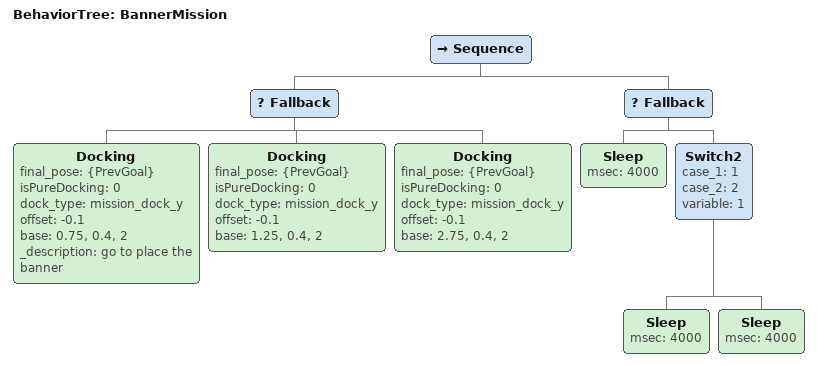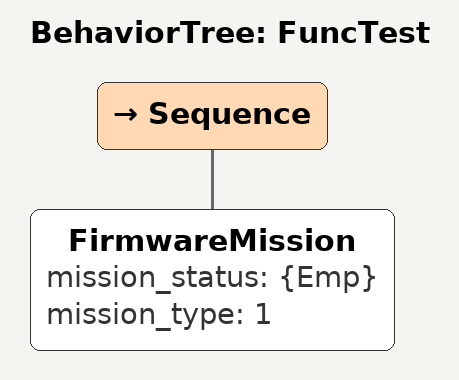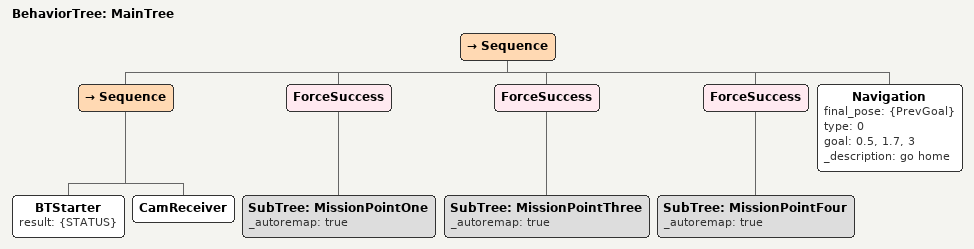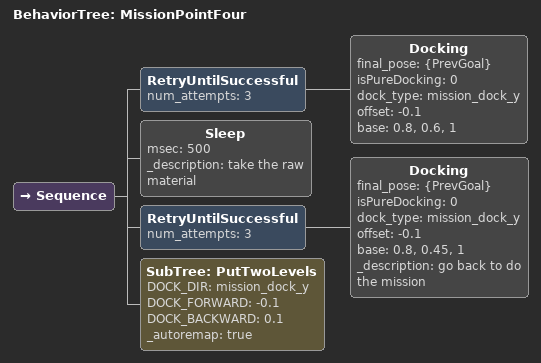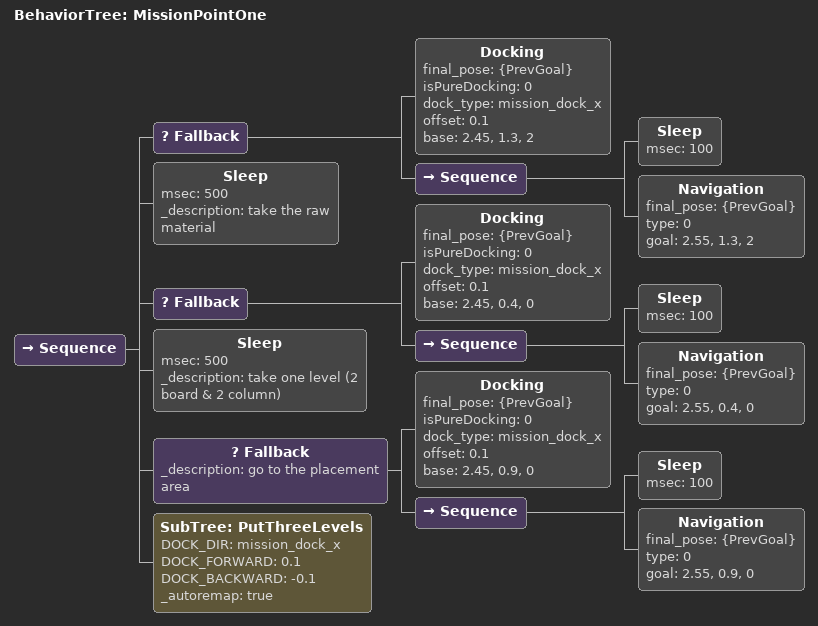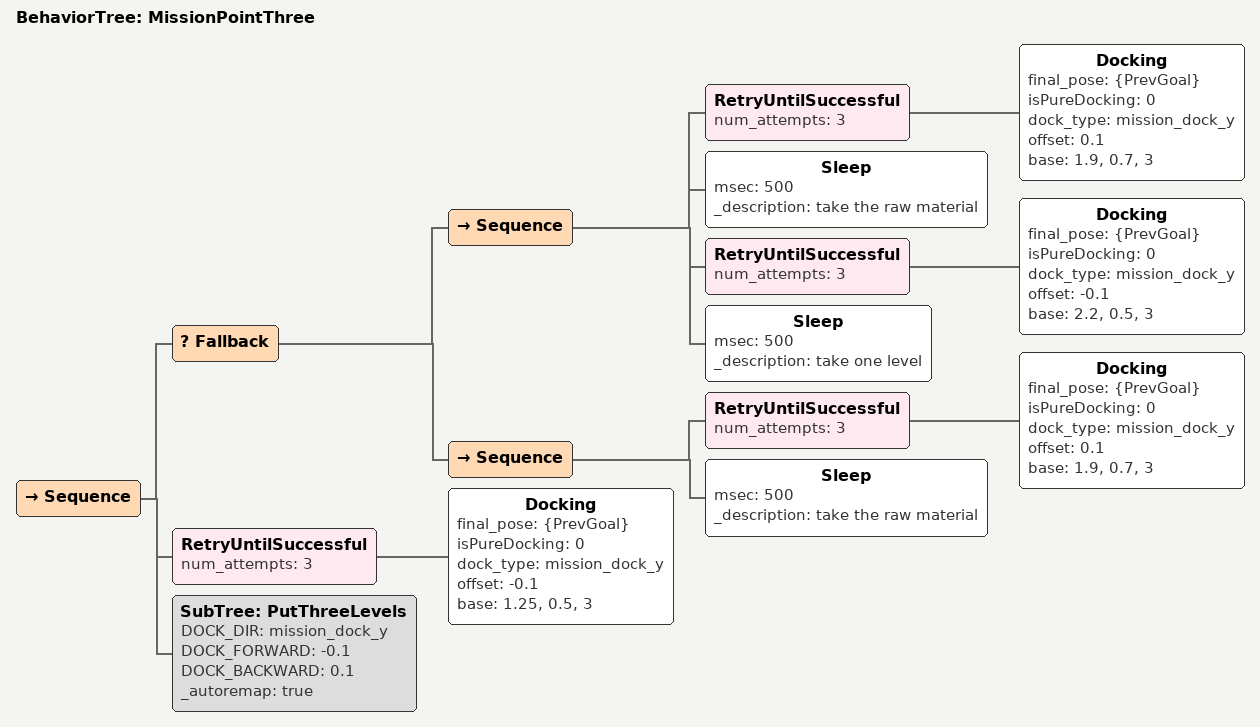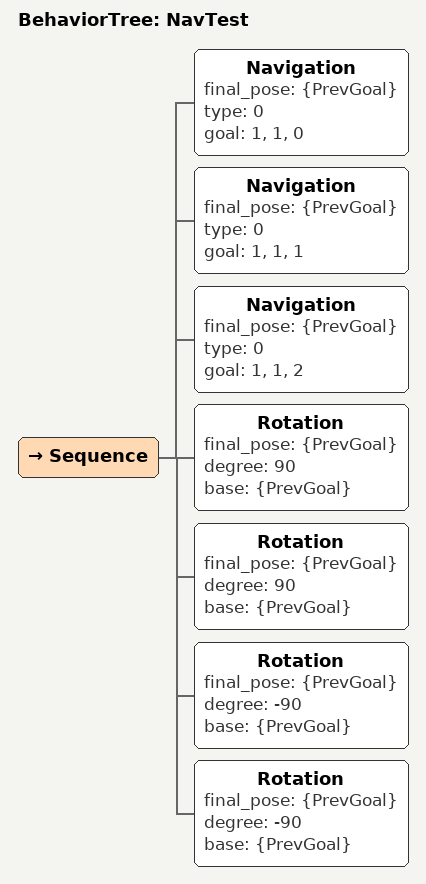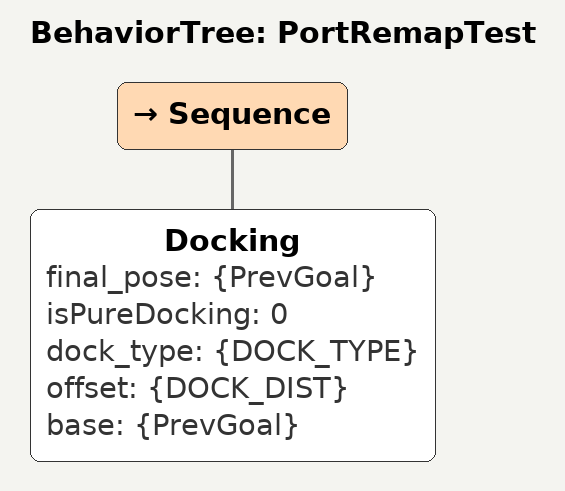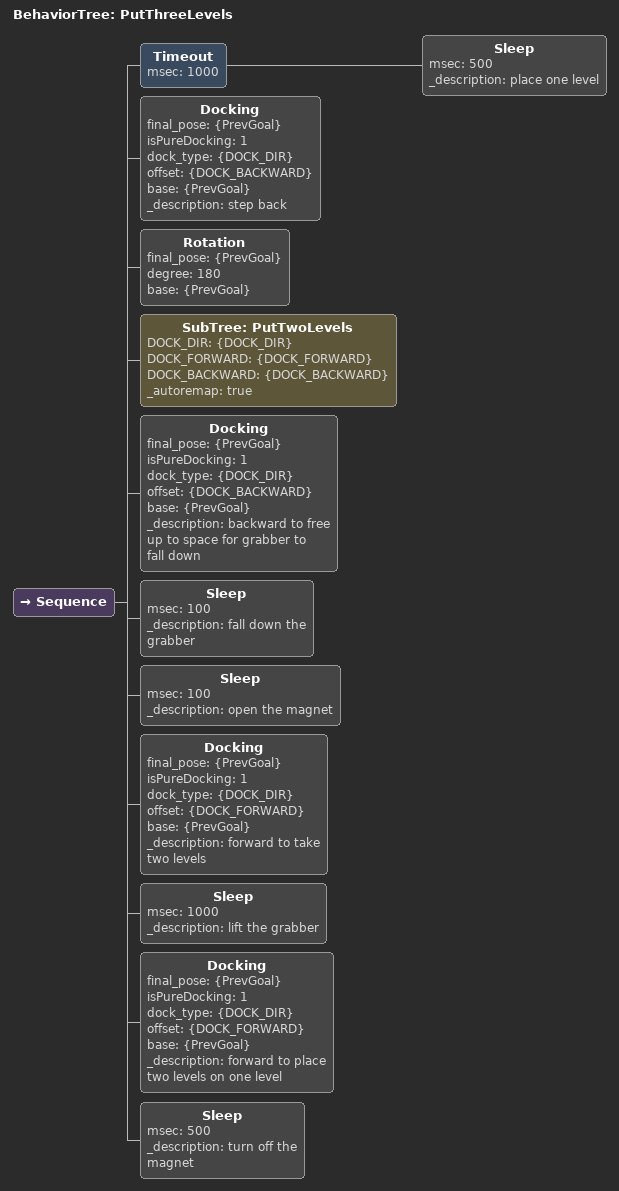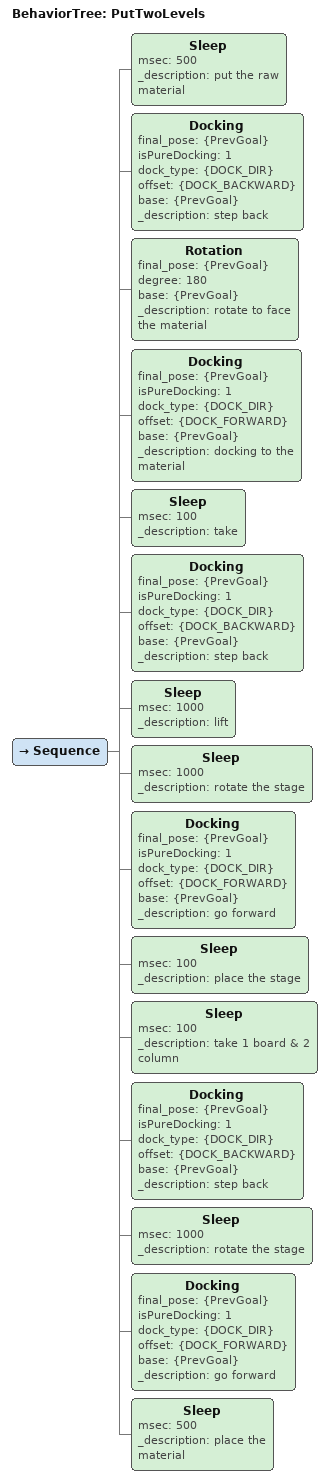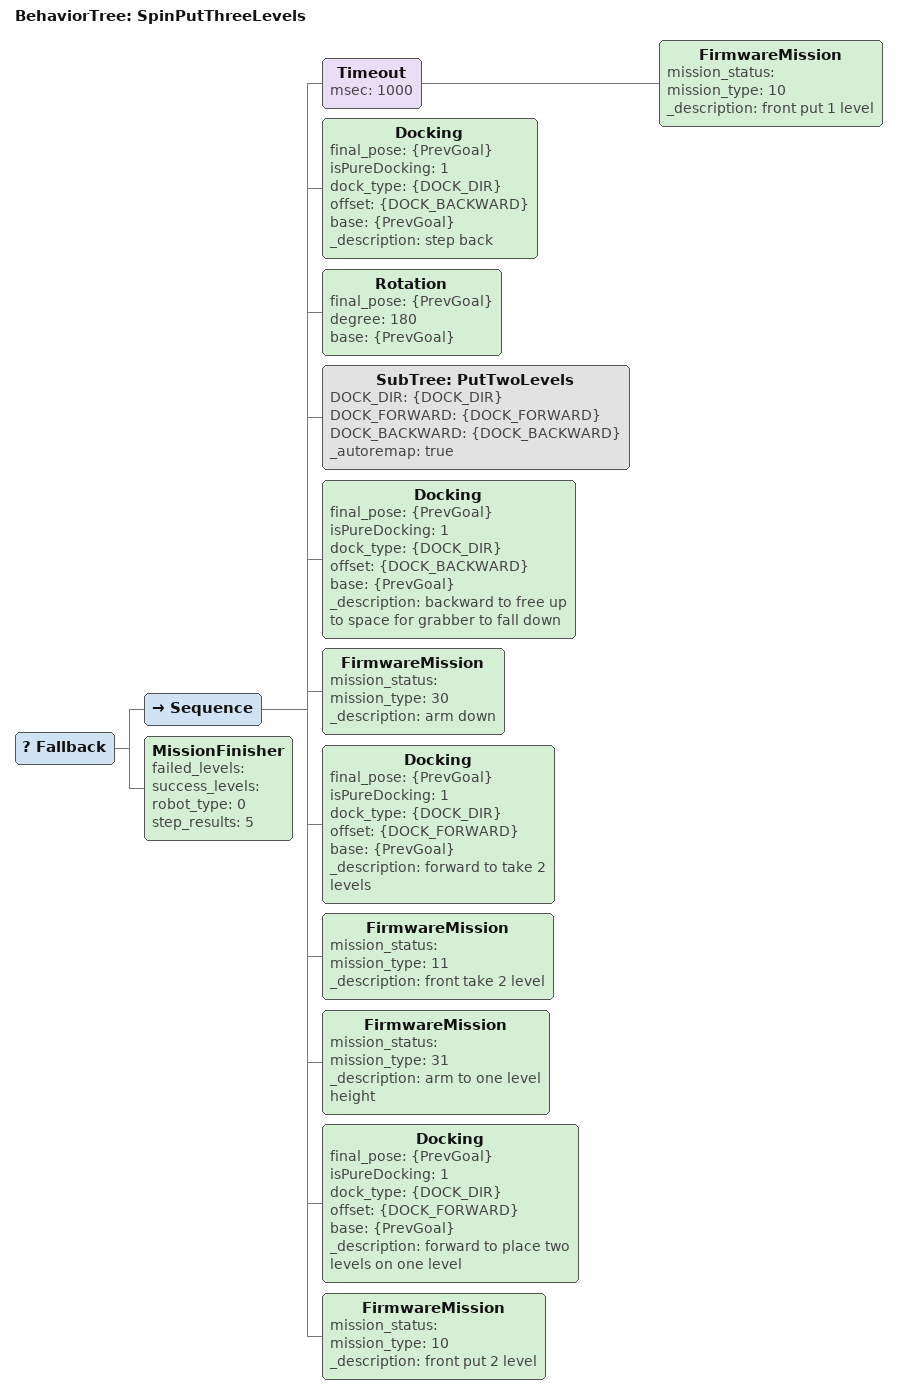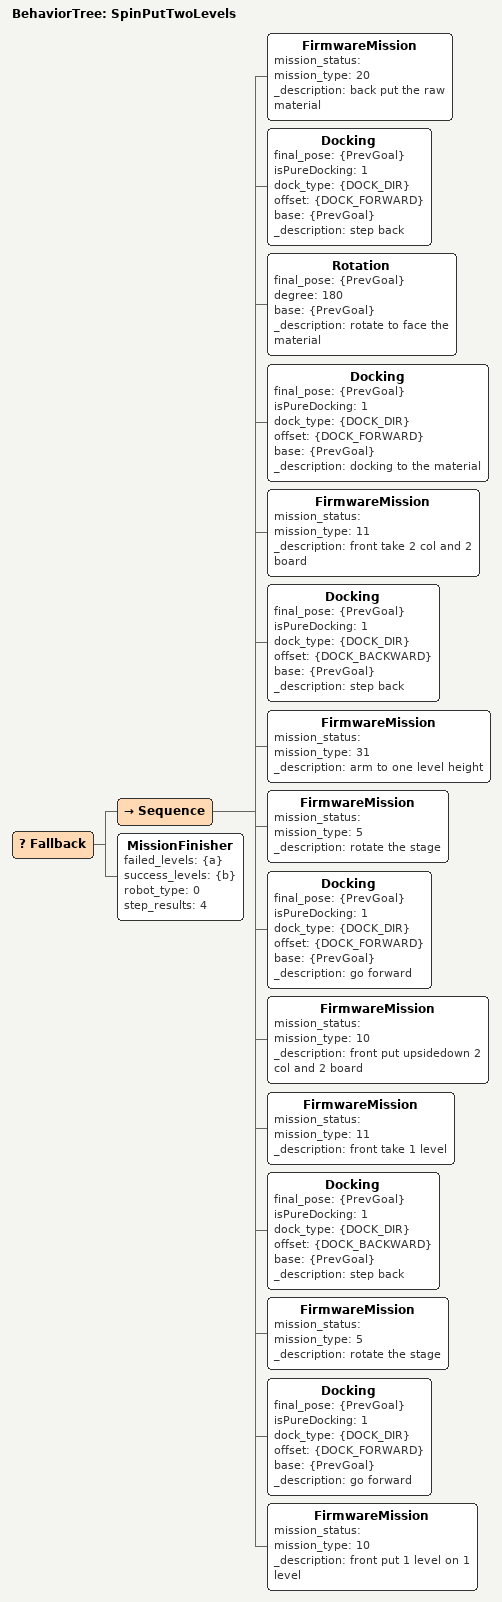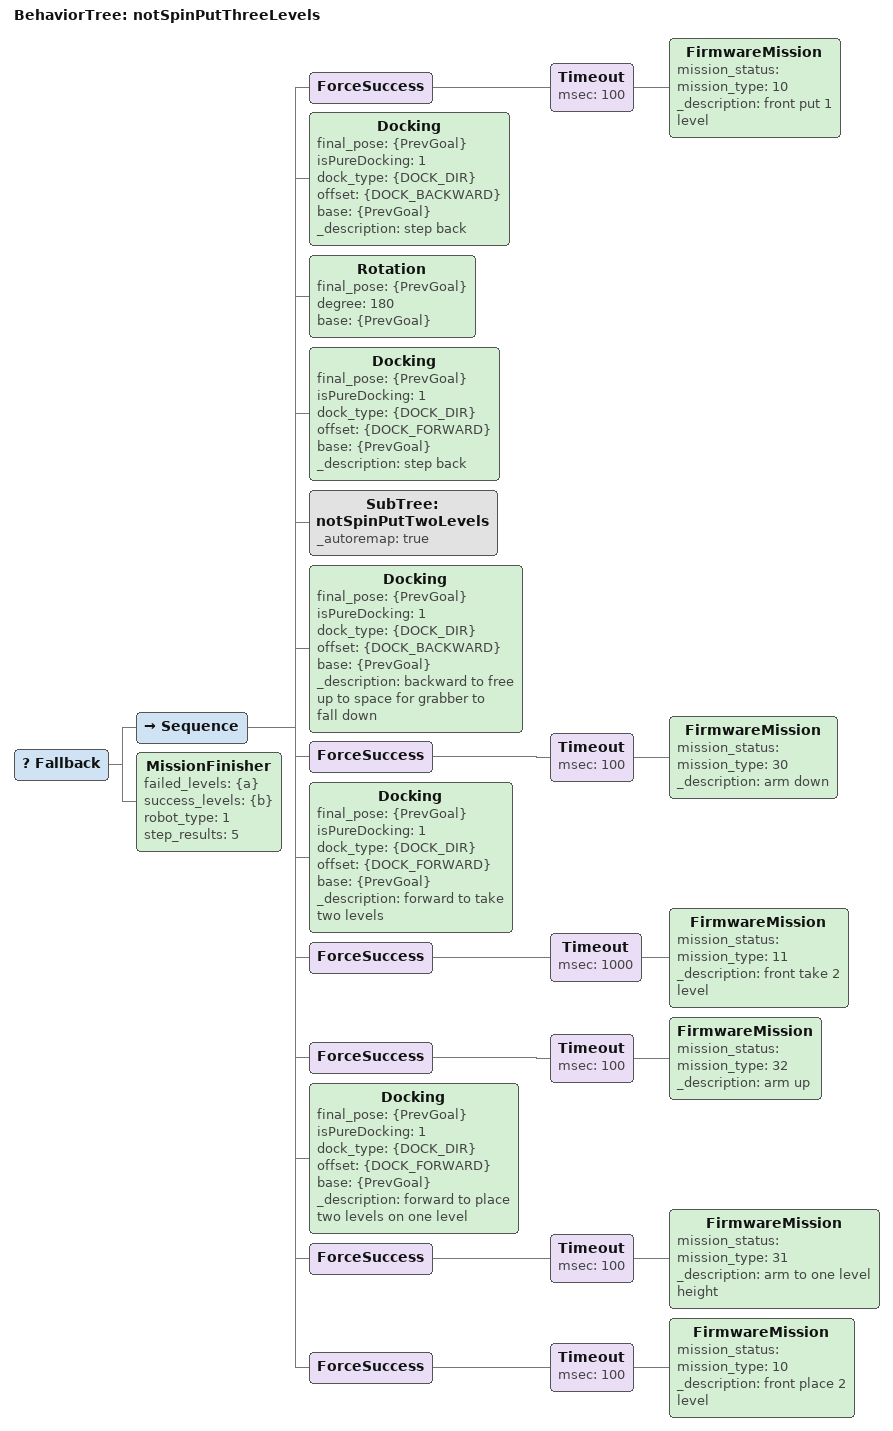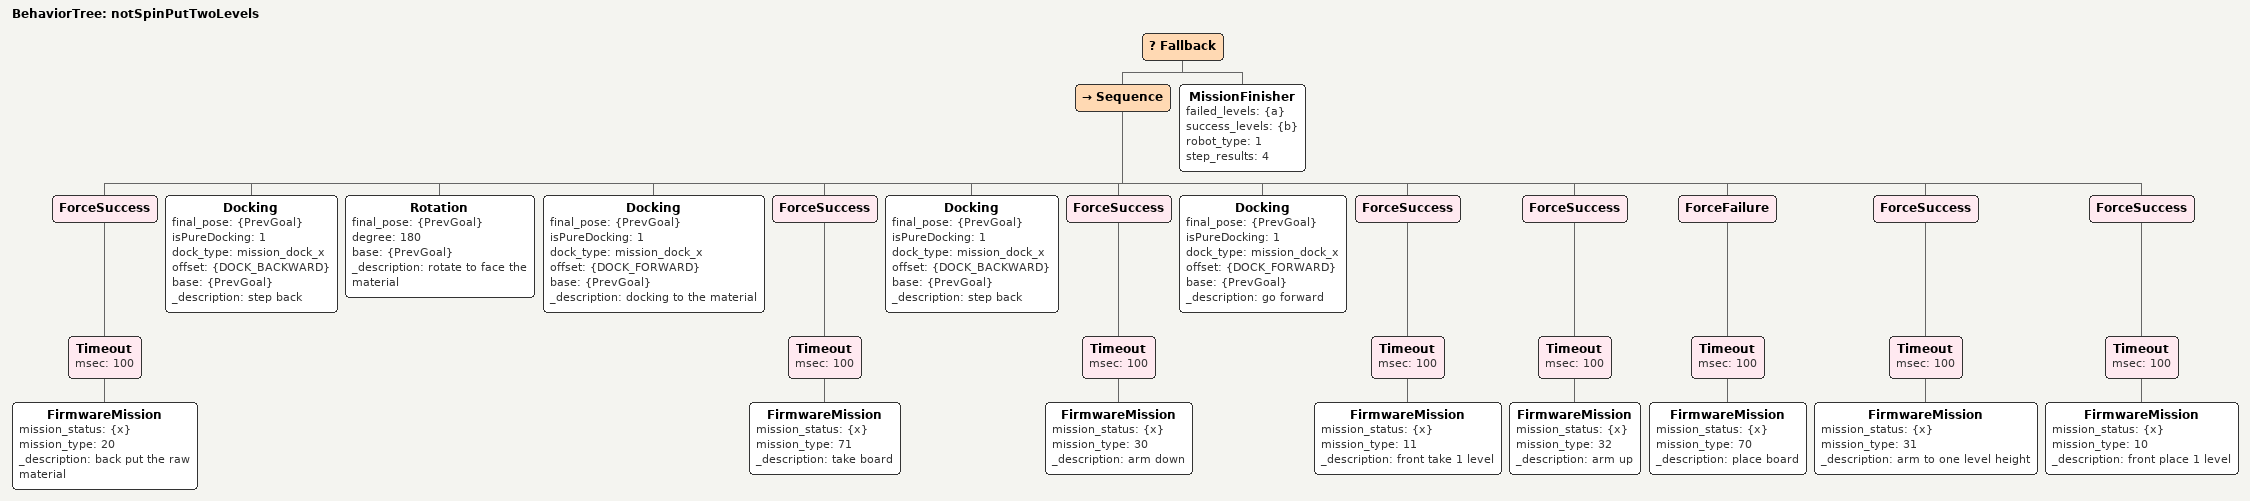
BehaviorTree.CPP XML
<?xml version="1.0" encoding="UTF-8"?>
<root BTCPP_format="4">
  <BehaviorTree ID="BannerMission">
    <Sequence>
      <Fallback>
        <Docking final_pose="{PrevGoal}"
                 isPureDocking="0"
                 dock_type="mission_dock_y"
                 offset="-0.1"
                 base="0.75, 0.4, 2"
                 _description="go to place the banner"/>
        <Docking final_pose="{PrevGoal}"
                 isPureDocking="0"
                 dock_type="mission_dock_y"
                 offset="-0.1"
                 base="1.25, 0.4, 2"/>
        <Docking final_pose="{PrevGoal}"
                 isPureDocking="0"
                 dock_type="mission_dock_y"
                 offset="-0.1"
                 base="2.75, 0.4, 2"/>
      </Fallback>
      <Fallback>
        <Sleep msec="4000"/>
        <Switch2 case_1="1"
                 case_2="2"
                 variable="1">
          <Sleep msec="4000"/>
          <Sleep msec="4000"/>
        </Switch2>
      </Fallback>
    </Sequence>
  </BehaviorTree>

  <BehaviorTree ID="FuncTest">
    <Sequence>
      <FirmwareMission mission_status="{Emp}"
                       mission_type="1"/>
    </Sequence>
  </BehaviorTree>

  <BehaviorTree ID="MainTree">
    <Sequence>
      <Sequence>
        <BTStarter result="{STATUS}"/>
        <CamReceiver/>
      </Sequence>
      <ForceSuccess>
        <SubTree ID="MissionPointOne"
                 _autoremap="true"/>
      </ForceSuccess>
      <ForceSuccess>
        <SubTree ID="MissionPointThree"
                 _autoremap="true"/>
      </ForceSuccess>
      <ForceSuccess>
        <SubTree ID="MissionPointFour"
                 _autoremap="true"/>
      </ForceSuccess>
      <Navigation final_pose="{PrevGoal}"
                  type="0"
                  goal="0.5, 1.7, 3"
                  _description="go home"/>
    </Sequence>
  </BehaviorTree>

  <BehaviorTree ID="MissionPointFour">
    <Sequence>
      <RetryUntilSuccessful num_attempts="3">
        <Docking final_pose="{PrevGoal}"
                 isPureDocking="0"
                 dock_type="mission_dock_y"
                 offset="-0.1"
                 base="0.8, 0.6, 1"/>
      </RetryUntilSuccessful>
      <Sleep msec="500"
             _description="take the raw material"/>
      <RetryUntilSuccessful num_attempts="3">
        <Docking final_pose="{PrevGoal}"
                 isPureDocking="0"
                 dock_type="mission_dock_y"
                 offset="-0.1"
                 base="0.8, 0.45, 1"
                 _description="go back to do the mission"/>
      </RetryUntilSuccessful>
      <SubTree ID="PutTwoLevels"
               DOCK_DIR="mission_dock_y"
               DOCK_FORWARD="-0.1"
               DOCK_BACKWARD="0.1"
               _autoremap="true"/>
    </Sequence>
  </BehaviorTree>

  <BehaviorTree ID="MissionPointOne">
    <Sequence>
      <Fallback>
        <Docking final_pose="{PrevGoal}"
                 isPureDocking="0"
                 dock_type="mission_dock_x"
                 offset="0.1"
                 base="2.45, 1.3, 2"/>
        <Sequence>
          <Sleep msec="100"/>
          <Navigation final_pose="{PrevGoal}"
                      type="0"
                      goal="2.55, 1.3, 2"/>
        </Sequence>
      </Fallback>
      <Sleep msec="500"
             _description="take the raw material"/>
      <Fallback>
        <Docking final_pose="{PrevGoal}"
                 isPureDocking="0"
                 dock_type="mission_dock_x"
                 offset="0.1"
                 base="2.45, 0.4, 0"/>
        <Sequence>
          <Sleep msec="100"/>
          <Navigation final_pose="{PrevGoal}"
                      type="0"
                      goal="2.55, 0.4, 0"/>
        </Sequence>
      </Fallback>
      <Sleep msec="500"
             _description="take one level (2 board &amp; 2 column)"/>
      <Fallback _description="go to the placement area">
        <Docking final_pose="{PrevGoal}"
                 isPureDocking="0"
                 dock_type="mission_dock_x"
                 offset="0.1"
                 base="2.45, 0.9, 0"/>
        <Sequence>
          <Sleep msec="100"/>
          <Navigation final_pose="{PrevGoal}"
                      type="0"
                      goal="2.55, 0.9, 0"/>
        </Sequence>
      </Fallback>
      <SubTree ID="PutThreeLevels"
               DOCK_DIR="mission_dock_x"
               DOCK_FORWARD="0.1"
               DOCK_BACKWARD="-0.1"
               _autoremap="true"/>
    </Sequence>
  </BehaviorTree>

  <BehaviorTree ID="MissionPointThree">
    <Sequence>
      <Fallback>
        <Sequence>
          <RetryUntilSuccessful num_attempts="3">
            <Docking final_pose="{PrevGoal}"
                     isPureDocking="0"
                     dock_type="mission_dock_y"
                     offset="0.1"
                     base="1.9, 0.7, 3"/>
          </RetryUntilSuccessful>
          <Sleep msec="500"
                 _description="take the raw material"/>
          <RetryUntilSuccessful num_attempts="3">
            <Docking final_pose="{PrevGoal}"
                     isPureDocking="0"
                     dock_type="mission_dock_y"
                     offset="-0.1"
                     base="2.2, 0.5, 3"/>
          </RetryUntilSuccessful>
          <Sleep msec="500"
                 _description="take one level"/>
        </Sequence>
        <Sequence>
          <RetryUntilSuccessful num_attempts="3">
            <Docking final_pose="{PrevGoal}"
                     isPureDocking="0"
                     dock_type="mission_dock_y"
                     offset="0.1"
                     base="1.9, 0.7, 3"/>
          </RetryUntilSuccessful>
          <Sleep msec="500"
                 _description="take the raw material"/>
        </Sequence>
      </Fallback>
      <RetryUntilSuccessful num_attempts="3">
        <Docking final_pose="{PrevGoal}"
                 isPureDocking="0"
                 dock_type="mission_dock_y"
                 offset="-0.1"
                 base="1.25, 0.5, 3"/>
      </RetryUntilSuccessful>
      <SubTree ID="PutThreeLevels"
               DOCK_DIR="mission_dock_y"
               DOCK_FORWARD="-0.1"
               DOCK_BACKWARD="0.1"
               _autoremap="true"/>
    </Sequence>
  </BehaviorTree>

  <BehaviorTree ID="NavTest">
    <Sequence>
      <Navigation final_pose="{PrevGoal}"
                  type="0"
                  goal="1, 1, 0"/>
      <Navigation final_pose="{PrevGoal}"
                  type="0"
                  goal="1, 1, 1"/>
      <Navigation final_pose="{PrevGoal}"
                  type="0"
                  goal="1, 1, 2"/>
      <Rotation final_pose="{PrevGoal}"
                degree="90"
                base="{PrevGoal}"/>
      <Rotation final_pose="{PrevGoal}"
                degree="90"
                base="{PrevGoal}"/>
      <Rotation final_pose="{PrevGoal}"
                degree="-90"
                base="{PrevGoal}"/>
      <Rotation final_pose="{PrevGoal}"
                degree="-90"
                base="{PrevGoal}"/>
    </Sequence>
  </BehaviorTree>

  <BehaviorTree ID="PortRemapTest">
    <Sequence>
      <Docking final_pose="{PrevGoal}"
               isPureDocking="0"
               dock_type="{DOCK_TYPE}"
               offset="{DOCK_DIST}"
               base="{PrevGoal}"/>
    </Sequence>
  </BehaviorTree>

  <BehaviorTree ID="PutThreeLevels">
    <Sequence>
      <Timeout msec="1000">
        <Sleep msec="500"
               _description="place one level"/>
      </Timeout>
      <Docking final_pose="{PrevGoal}"
               isPureDocking="1"
               dock_type="{DOCK_DIR}"
               offset="{DOCK_BACKWARD}"
               base="{PrevGoal}"
               _description="step back"/>
      <Rotation final_pose="{PrevGoal}"
                degree="180"
                base="{PrevGoal}"/>
      <SubTree ID="PutTwoLevels"
               DOCK_DIR="{DOCK_DIR}"
               DOCK_FORWARD="{DOCK_FORWARD}"
               DOCK_BACKWARD="{DOCK_BACKWARD}"
               _autoremap="true"/>
      <Docking final_pose="{PrevGoal}"
               isPureDocking="1"
               dock_type="{DOCK_DIR}"
               offset="{DOCK_BACKWARD}"
               base="{PrevGoal}"
               _description="backward to free up to space for grabber to fall down"/>
      <Sleep msec="100"
             _description="fall down the grabber"/>
      <Sleep msec="100"
             _description="open the magnet"/>
      <Docking final_pose="{PrevGoal}"
               isPureDocking="1"
               dock_type="{DOCK_DIR}"
               offset="{DOCK_FORWARD}"
               base="{PrevGoal}"
               _description="forward to take two levels"/>
      <Sleep msec="1000"
             _description="lift the grabber"/>
      <Docking final_pose="{PrevGoal}"
               isPureDocking="1"
               dock_type="{DOCK_DIR}"
               offset="{DOCK_FORWARD}"
               base="{PrevGoal}"
               _description="forward to place two levels on one level"/>
      <Sleep msec="500"
             _description="turn off the magnet"/>
    </Sequence>
  </BehaviorTree>

  <BehaviorTree ID="PutTwoLevels">
    <Sequence>
      <Sleep msec="500"
             _description="put the raw material"/>
      <Docking final_pose="{PrevGoal}"
               isPureDocking="1"
               dock_type="{DOCK_DIR}"
               offset="{DOCK_BACKWARD}"
               base="{PrevGoal}"
               _description="step back"/>
      <Rotation final_pose="{PrevGoal}"
                degree="180"
                base="{PrevGoal}"
                _description="rotate to face the material"/>
      <Docking final_pose="{PrevGoal}"
               isPureDocking="1"
               dock_type="{DOCK_DIR}"
               offset="{DOCK_FORWARD}"
               base="{PrevGoal}"
               _description="docking to the material"/>
      <Sleep msec="100"
             _description="take"/>
      <Docking final_pose="{PrevGoal}"
               isPureDocking="1"
               dock_type="{DOCK_DIR}"
               offset="{DOCK_BACKWARD}"
               base="{PrevGoal}"
               _description="step back"/>
      <Sleep msec="1000"
             _description="lift"/>
      <Sleep msec="1000"
             _description="rotate the stage"/>
      <Docking final_pose="{PrevGoal}"
               isPureDocking="1"
               dock_type="{DOCK_DIR}"
               offset="{DOCK_FORWARD}"
               base="{PrevGoal}"
               _description="go forward "/>
      <Sleep msec="100"
             _description="place the stage"/>
      <Sleep msec="100"
             _description="take 1 board &amp; 2 column"/>
      <Docking final_pose="{PrevGoal}"
               isPureDocking="1"
               dock_type="{DOCK_DIR}"
               offset="{DOCK_BACKWARD}"
               base="{PrevGoal}"
               _description="step back"/>
      <Sleep msec="1000"
             _description="rotate the stage"/>
      <Docking final_pose="{PrevGoal}"
               isPureDocking="1"
               dock_type="{DOCK_DIR}"
               offset="{DOCK_FORWARD}"
               base="{PrevGoal}"
               _description="go forward"/>
      <Sleep msec="500"
             _description="place the material"/>
    </Sequence>
  </BehaviorTree>

  <BehaviorTree ID="SpinPutThreeLevels">
    <Fallback>
      <Sequence>
        <Timeout msec="1000">
          <FirmwareMission mission_status=""
                           mission_type="10"
                           _description="front put 1 level"/>
        </Timeout>
        <Docking final_pose="{PrevGoal}"
                 isPureDocking="1"
                 dock_type="{DOCK_DIR}"
                 offset="{DOCK_BACKWARD}"
                 base="{PrevGoal}"
                 _description="step back"/>
        <Rotation final_pose="{PrevGoal}"
                  degree="180"
                  base="{PrevGoal}"/>
        <SubTree ID="PutTwoLevels"
                 DOCK_DIR="{DOCK_DIR}"
                 DOCK_FORWARD="{DOCK_FORWARD}"
                 DOCK_BACKWARD="{DOCK_BACKWARD}"
                 _autoremap="true"/>
        <Docking final_pose="{PrevGoal}"
                 isPureDocking="1"
                 dock_type="{DOCK_DIR}"
                 offset="{DOCK_BACKWARD}"
                 base="{PrevGoal}"
                 _description="backward to free up to space for grabber to fall down"/>
        <FirmwareMission mission_status=""
                         mission_type="30"
                         _description="arm down"/>
        <Docking final_pose="{PrevGoal}"
                 isPureDocking="1"
                 dock_type="{DOCK_DIR}"
                 offset="{DOCK_FORWARD}"
                 base="{PrevGoal}"
                 _description="forward to take 2 levels"/>
        <FirmwareMission mission_status=""
                         mission_type="11"
                         _description="front take 2 level"/>
        <FirmwareMission mission_status=""
                         mission_type="31"
                         _description="arm to one level height"/>
        <Docking final_pose="{PrevGoal}"
                 isPureDocking="1"
                 dock_type="{DOCK_DIR}"
                 offset="{DOCK_FORWARD}"
                 base="{PrevGoal}"
                 _description="forward to place two levels on one level"/>
        <FirmwareMission mission_status=""
                         mission_type="10"
                         _description="front put 2 level"/>
      </Sequence>
      <MissionFinisher failed_levels=""
                       success_levels=""
                       robot_type="0"
                       step_results="5"/>
    </Fallback>
  </BehaviorTree>

  <BehaviorTree ID="SpinPutTwoLevels">
    <Fallback>
      <Sequence>
        <FirmwareMission mission_status=""
                         mission_type="20"
                         _description="back put the raw material"/>
        <Docking final_pose="{PrevGoal}"
                 isPureDocking="1"
                 dock_type="{DOCK_DIR}"
                 offset="{DOCK_FORWARD}"
                 base="{PrevGoal}"
                 _description="step back"/>
        <Rotation final_pose="{PrevGoal}"
                  degree="180"
                  base="{PrevGoal}"
                  _description="rotate to face the material"/>
        <Docking final_pose="{PrevGoal}"
                 isPureDocking="1"
                 dock_type="{DOCK_DIR}"
                 offset="{DOCK_FORWARD}"
                 base="{PrevGoal}"
                 _description="docking to the material"/>
        <FirmwareMission mission_status=""
                         mission_type="11"
                         _description="front take 2 col and 2 board"/>
        <Docking final_pose="{PrevGoal}"
                 isPureDocking="1"
                 dock_type="{DOCK_DIR}"
                 offset="{DOCK_BACKWARD}"
                 base="{PrevGoal}"
                 _description="step back"/>
        <FirmwareMission mission_status=""
                         mission_type="31"
                         _description="arm to one level height"/>
        <FirmwareMission mission_status=""
                         mission_type="5"
                         _description="rotate the stage"/>
        <Docking final_pose="{PrevGoal}"
                 isPureDocking="1"
                 dock_type="{DOCK_DIR}"
                 offset="{DOCK_FORWARD}"
                 base="{PrevGoal}"
                 _description="go forward "/>
        <FirmwareMission mission_status=""
                         mission_type="10"
                         _description="front put upsidedown 2 col and 2 board"/>
        <FirmwareMission mission_status=""
                         mission_type="11"
                         _description="front take 1 level"/>
        <Docking final_pose="{PrevGoal}"
                 isPureDocking="1"
                 dock_type="{DOCK_DIR}"
                 offset="{DOCK_BACKWARD}"
                 base="{PrevGoal}"
                 _description="step back"/>
        <FirmwareMission mission_status=""
                         mission_type="5"
                         _description="rotate the stage"/>
        <Docking final_pose="{PrevGoal}"
                 isPureDocking="1"
                 dock_type="{DOCK_DIR}"
                 offset="{DOCK_FORWARD}"
                 base="{PrevGoal}"
                 _description="go forward"/>
        <FirmwareMission mission_status=""
                         mission_type="10"
                         _description="front put 1 level on 1 level"/>
      </Sequence>
      <MissionFinisher failed_levels="{a}"
                       success_levels="{b}"
                       robot_type="0"
                       step_results="4"/>
    </Fallback>
  </BehaviorTree>

  <BehaviorTree ID="notSpinPutThreeLevels">
    <Fallback>
      <Sequence>
        <ForceSuccess>
          <Timeout msec="100">
            <FirmwareMission mission_status=""
                             mission_type="10"
                             _description="front put 1 level"/>
          </Timeout>
        </ForceSuccess>
        <Docking final_pose="{PrevGoal}"
                 isPureDocking="1"
                 dock_type="{DOCK_DIR}"
                 offset="{DOCK_BACKWARD}"
                 base="{PrevGoal}"
                 _description="step back"/>
        <Rotation final_pose="{PrevGoal}"
                  degree="180"
                  base="{PrevGoal}"/>
        <Docking final_pose="{PrevGoal}"
                 isPureDocking="1"
                 dock_type="{DOCK_DIR}"
                 offset="{DOCK_FORWARD}"
                 base="{PrevGoal}"
                 _description="step back"/>
        <SubTree ID="notSpinPutTwoLevels"
                 _autoremap="true"/>
        <Docking final_pose="{PrevGoal}"
                 isPureDocking="1"
                 dock_type="{DOCK_DIR}"
                 offset="{DOCK_BACKWARD}"
                 base="{PrevGoal}"
                 _description="backward to free up to space for grabber to fall down"/>
        <ForceSuccess>
          <Timeout msec="100">
            <FirmwareMission mission_status=""
                             mission_type="30"
                             _description="arm down"/>
          </Timeout>
        </ForceSuccess>
        <Docking final_pose="{PrevGoal}"
                 isPureDocking="1"
                 dock_type="{DOCK_DIR}"
                 offset="{DOCK_FORWARD}"
                 base="{PrevGoal}"
                 _description="forward to take two levels"/>
        <ForceSuccess>
          <Timeout msec="1000">
            <FirmwareMission mission_status=""
                             mission_type="11"
                             _description="front take 2 level"/>
          </Timeout>
        </ForceSuccess>
        <ForceSuccess>
          <Timeout msec="100">
            <FirmwareMission mission_status=""
                             mission_type="32"
                             _description="arm up"/>
          </Timeout>
        </ForceSuccess>
        <Docking final_pose="{PrevGoal}"
                 isPureDocking="1"
                 dock_type="{DOCK_DIR}"
                 offset="{DOCK_FORWARD}"
                 base="{PrevGoal}"
                 _description="forward to place two levels on one level"/>
        <ForceSuccess>
          <Timeout msec="100">
            <FirmwareMission mission_status=""
                             mission_type="31"
                             _description="arm to one level height"/>
          </Timeout>
        </ForceSuccess>
        <ForceSuccess>
          <Timeout msec="100">
            <FirmwareMission mission_status=""
                             mission_type="10"
                             _description="front place 2 level"/>
          </Timeout>
        </ForceSuccess>
      </Sequence>
      <MissionFinisher failed_levels="{a}"
                       success_levels="{b}"
                       robot_type="1"
                       step_results="5"/>
    </Fallback>
  </BehaviorTree>

  <BehaviorTree ID="notSpinPutTwoLevels">
    <Fallback>
      <Sequence>
        <ForceSuccess>
          <Timeout msec="100">
            <FirmwareMission mission_status="{x}"
                             mission_type="20"
                             _description="back put the raw material"/>
          </Timeout>
        </ForceSuccess>
        <Docking final_pose="{PrevGoal}"
                 isPureDocking="1"
                 dock_type="mission_dock_x"
                 offset="{DOCK_BACKWARD}"
                 base="{PrevGoal}"
                 _description="step back"/>
        <Rotation final_pose="{PrevGoal}"
                  degree="180"
                  base="{PrevGoal}"
                  _description="rotate to face the material"/>
        <Docking final_pose="{PrevGoal}"
                 isPureDocking="1"
                 dock_type="mission_dock_x"
                 offset="{DOCK_FORWARD}"
                 base="{PrevGoal}"
                 _description="docking to the material"/>
        <ForceSuccess>
          <Timeout msec="100">
            <FirmwareMission mission_status="{x}"
                             mission_type="71"
                             _description="take board"/>
          </Timeout>
        </ForceSuccess>
        <Docking final_pose="{PrevGoal}"
                 isPureDocking="1"
                 dock_type="mission_dock_x"
                 offset="{DOCK_BACKWARD}"
                 base="{PrevGoal}"
                 _description="step back"/>
        <ForceSuccess>
          <Timeout msec="100">
            <FirmwareMission mission_status="{x}"
                             mission_type="30"
                             _description="arm down"/>
          </Timeout>
        </ForceSuccess>
        <Docking final_pose="{PrevGoal}"
                 isPureDocking="1"
                 dock_type="mission_dock_x"
                 offset="{DOCK_FORWARD}"
                 base="{PrevGoal}"
                 _description="go forward "/>
        <ForceSuccess>
          <Timeout msec="100">
            <FirmwareMission mission_status="{x}"
                             mission_type="11"
                             _description="front take 1 level"/>
          </Timeout>
        </ForceSuccess>
        <ForceSuccess>
          <Timeout msec="100">
            <FirmwareMission mission_status="{x}"
                             mission_type="32"
                             _description="arm up"/>
          </Timeout>
        </ForceSuccess>
        <ForceFailure>
          <Timeout msec="100">
            <FirmwareMission mission_status="{x}"
                             mission_type="70"
                             _description="place board"/>
          </Timeout>
        </ForceFailure>
        <ForceSuccess>
          <Timeout msec="100">
            <FirmwareMission mission_status="{x}"
                             mission_type="31"
                             _description="arm to one level height"/>
          </Timeout>
        </ForceSuccess>
        <ForceSuccess>
          <Timeout msec="100">
            <FirmwareMission mission_status="{x}"
                             mission_type="10"
                             _description="front place 1 level"/>
          </Timeout>
        </ForceSuccess>
      </Sequence>
      <MissionFinisher failed_levels="{a}"
                       success_levels="{b}"
                       robot_type="1"
                       step_results="4"/>
    </Fallback>
  </BehaviorTree>

</root>
